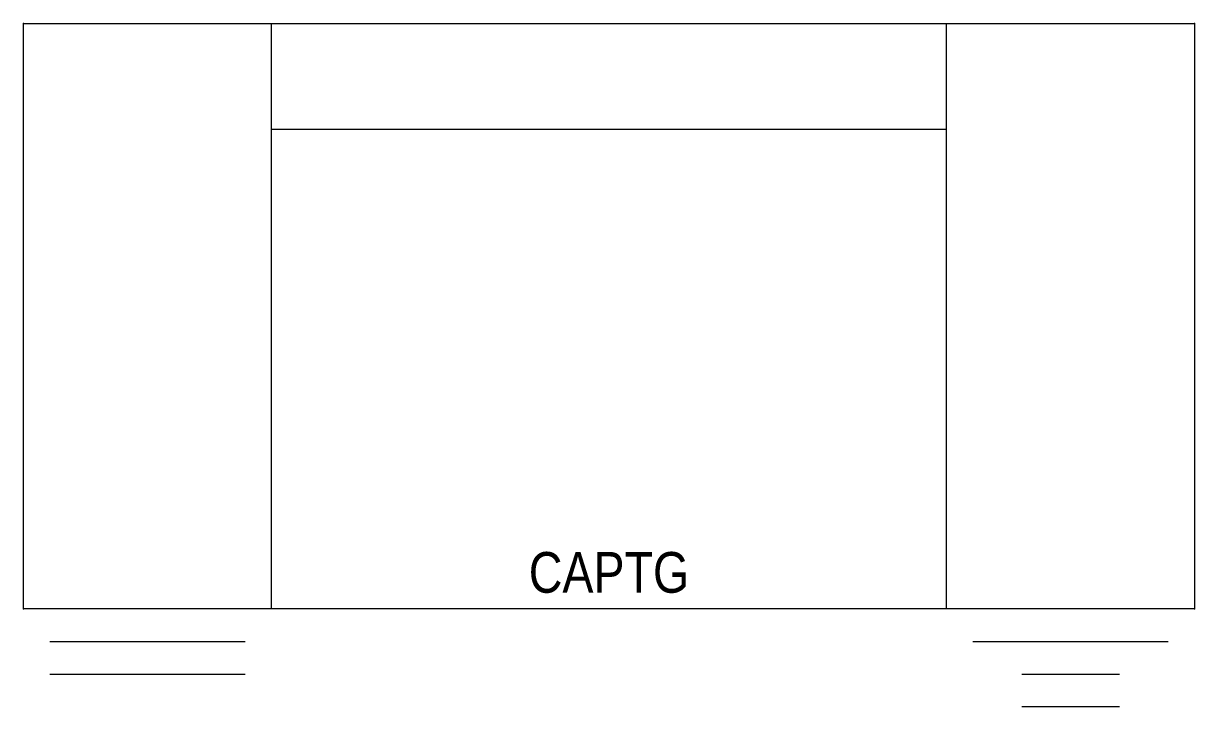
# Model space of a CAD drawing. Extents: x 0 to 72, y -42 to 0.
import ezdxf
from ezdxf.enums import TextEntityAlignment as Align

# ---------------------------------------------------------------- set-up
doc = ezdxf.new("R2010")
doc.units = 0
doc.header["$LTSCALE"] = 0.375
doc.header["$MEASUREMENT"] = 0
doc.layers.add('A-FURN-P-FREE', color=1, linetype='Continuous')
doc.layers.add('A-FURN-P-FREE-T', color=7, linetype='Continuous')
doc.styles.get("Standard").update_dxf_attribs({"font": 'ARIALN.TTF'})

msp = doc.modelspace()

# ---------------------------------------------------------------- linework, layer by layer
at = {"layer": 'A-FURN-P-FREE'}
for p, q in [((0, -36), (0, 0)), ((0, 0), (72, 0)), ((15.25, -36), (15.25, 0)), ((56.75, -36), (56.75, 0)), ((72, 0), (72, -36)), ((15.25, -6.5), (56.75, -6.5)), ((72, -36), (0, -36)), ((1.625, -38), (13.625, -38)), ((58.375, -38), (70.375, -38)), ((1.625, -40), (13.625, -40)), ((61.375, -40), (67.375, -40)), ((61.375, -42), (67.375, -42))]:
    msp.add_line(p, q, dxfattribs=at)
for p in [(0, 0), (72, 0), (0, -36), (72, -36)]:
    msp.add_point(p, dxfattribs=at)

# ---------------------------------------------------------------- texts
at = {"layer": 'A-FURN-P-FREE-T', "flags": 1}
for tag, s in [('CAPPN', 'GCD7236'), ('CAPMG', 'STC'), ('CAPMC', 'SCW'), ('CAPQT', '1'), ('CAPDH', '0.000000'), ('CAPGC', '')]:
    msp.add_attdef(tag, (0, 0), s, height=0.001, dxfattribs=at)
at = {"layer": 'A-FURN-P-FREE-T'}
msp.add_attdef('CAPTG', text='72/36', height=2.5, dxfattribs=at).set_placement((36, -35), align=Align.CENTER)

doc.saveas('drawing.dxf')
